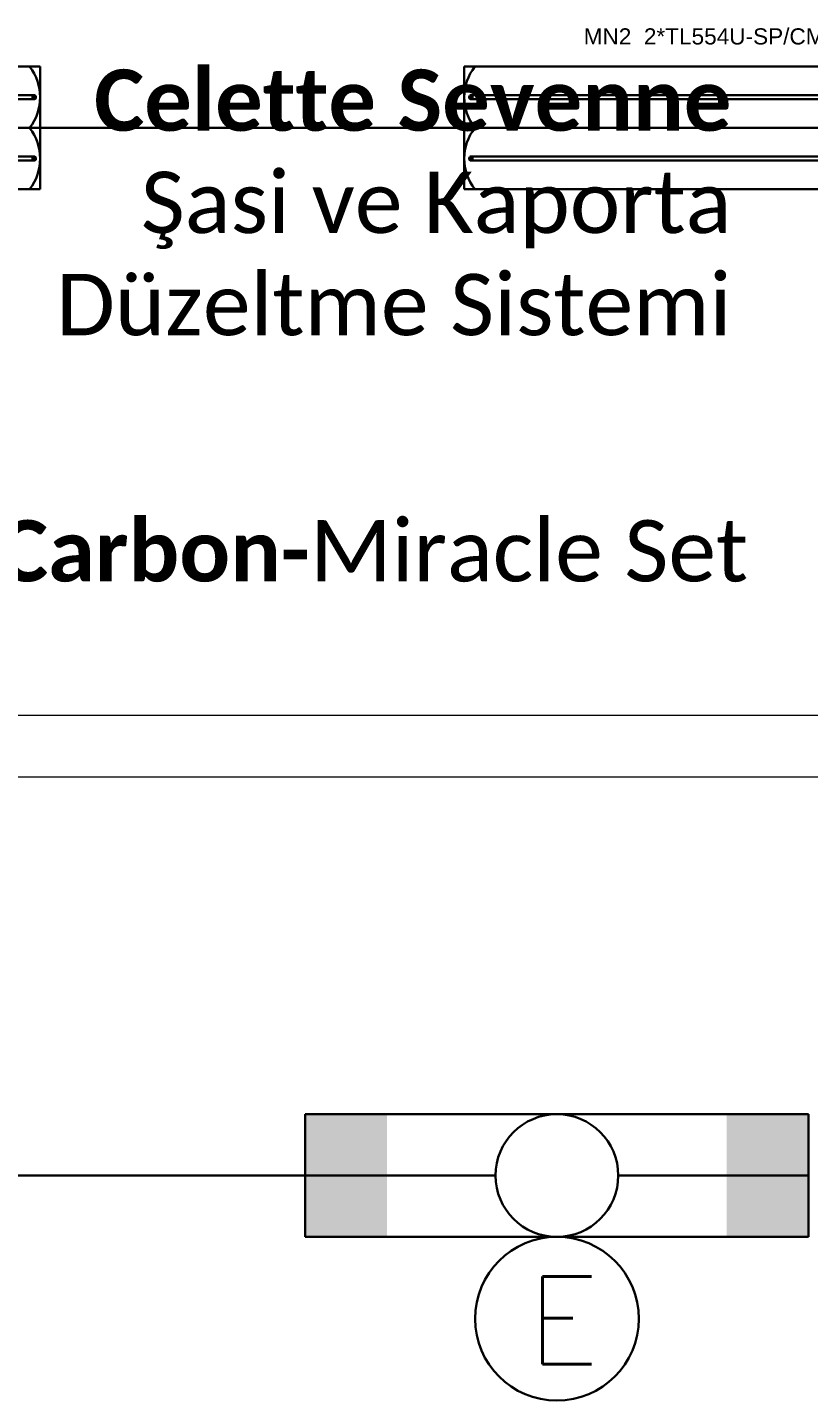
# Model space of a CAD drawing. Header units: metres. Extents: x -13316 to 152404, y -3899 to 30226.
# Drawn here: x 1628.1 to 1819, y 3642.5 to 3978.3 of the extents above; entities that cross this region are included whole.
import ezdxf

# ---------------------------------------------------------------- set-up
doc = ezdxf.new("R2010")
doc.units = ezdxf.units.M
doc.header["$LTSCALE"] = 100
doc.header["$MEASUREMENT"] = 0
doc.layers.get('0').update_dxf_attribs({"color": 9, "lineweight": 9})
for name, color, linetype, lineweight in [('00', 9, 'Continuous', 9), ('E-2x36 W SIVAÜSTÜ FLUORESAN ARMATÜR (ETANŞ)', 7, 'Continuous', 30), ('E-2x54 W SIVAÜSTÜ FLUORESAN YÜKSEK TAVAN ARMATÜRÜ', 7, 'Continuous', 30), ('E-ACİL AYDINLATMA KİTİ', 7, 'Continuous', 30), ('E-KABLO', 7, 'Continuous', 30)]:
    doc.layers.add(name, color=color, linetype=linetype, lineweight=lineweight)
doc.styles.add('Arial', font='arial.ttf', dxfattribs={"height": 2.5})
doc.styles.add('E-YAZI', font='txttw.shx')
doc.styles.add('MuuM_TEXT-STANDART', font='ARIALN.TTF')

# ---------------------------------------------------------------- blocks, each defined once
blk = doc.blocks.new('100_2x36 W SIVAÜSTÜ FLUORESAN ARMATÜR (ETANŞ)')
at = {"layer": 'E-2x36 W SIVAÜSTÜ FLUORESAN ARMATÜR (ETANŞ)', "color": 4}
for p, q in [((-6.15, 1.5), (6.15, 1.5)), ((-6.15, 1.5), (-6.15, -1.5)), ((6.15, 1.5), (6.15, -1.5)), ((-1.5, 0), (-6.15, 0)), ((1.5, 0), (6.15, 0)), ((-6.15, -1.5), (6.15, -1.5))]:
    blk.add_line(p, q, dxfattribs=at)
blk.add_circle((0, 0), 1.5, dxfattribs=at)
for points in [[(-4.15, 1.5), (-4.15, -1.5), (-6.15, 1.5), (-6.15, -1.5)], [(4.15, 1.5), (4.15, -1.5), (6.15, 1.5), (6.15, -1.5)]]:
    blk.add_solid(points, dxfattribs=at)
blk = doc.blocks.new('2x54 W SIVAÜSTÜ FLUORESAN YÜKSEK TAVAN ARMATÜRÜ')
at = {"layer": 'E-2x54 W SIVAÜSTÜ FLUORESAN YÜKSEK TAVAN ARMATÜRÜ', "color": 4}
for p, q in [((-60.8, 15), (-60.8, -15)), ((-60.8, 15), (60.8, 15)), ((60.8, 15), (60.8, 0)), ((-60, 0), (-15, 0)), ((15, 0), (60, 0)), ((60.8, 0), (60.8, -15)), ((-60.8, -15), (60.8, -15))]:
    blk.add_line(p, q, dxfattribs=at)
at = {"layer": 'E-2x54 W SIVAÜSTÜ FLUORESAN YÜKSEK TAVAN ARMATÜRÜ', "color": 7}
for p, q in [((-59.27, 8.01), (59.32, 8.01)), ((-59.16, 7.01), (59.44, 7)), ((-60.8, 0), (60.8, 0)), ((-59.27, -6.99), (59.32, -6.99)), ((-59.16, -7.99), (59.44, -8))]:
    blk.add_line(p, q, dxfattribs=at)
for centre in [(-59.23, 7.63), (-59.23, 7.33), (59.36, 7.63), (59.36, 7.33), (-59.23, -7.37), (-59.23, -7.67), (59.36, -7.37), (59.36, -7.67)]:
    blk.add_circle(centre, 0.11, dxfattribs=at)
for centre, radius, start, end in [((-48.66, 7.5), 12.14, 141.86, 218.14), ((48.66, 7.5), 12.14, 321.86, 38.14), ((-59.12, 7.51), 0.515, 106.8674, 266.7612), ((-59.32, 7.49), 0.519, 289.2244, 84.4042), ((59.47, 7.51), 0.515, 106.8674, 266.7612), ((59.27, 7.49), 0.519, 289.2244, 84.4042), ((-48.66, -7.5), 12.14, 141.86, 218.14), ((48.66, -7.5), 12.14, 321.86, 38.14), ((-59.12, -7.49), 0.515, 106.8674, 266.7612), ((-59.32, -7.51), 0.519, 289.2244, 84.4042), ((59.47, -7.49), 0.515, 106.8674, 266.7612), ((59.27, -7.51), 0.519, 289.2244, 84.4042)]:
    blk.add_arc(centre, radius, start, end, dxfattribs=at)
at = {"layer": 'E-2x54 W SIVAÜSTÜ FLUORESAN YÜKSEK TAVAN ARMATÜRÜ', "color": 7, "style": 'Arial'}
blk.add_text('MN2  2*TL554U-SP/CM LB', height=3.9508, dxfattribs=at).set_placement((-31.61, 20.4))
blk = doc.blocks.new('100_ACİL AYDINLATMA KİTİ')
at = {"layer": 'E-ACİL AYDINLATMA KİTİ', "color": 3}
blk.add_circle((0, 0), 1.251, dxfattribs=at)
at = {"layer": 'E-ACİL AYDINLATMA KİTİ', "color": 3, "style": 'E-YAZI'}
blk.add_text('E', height=1.34, dxfattribs=at).set_placement((-0.448, -0.694))
blk = doc.blocks.new('2.bod.Mimari')
at = {"layer": '00'}
blk.add_lwpolyline([(900, -5155), (1625, -5155), (1625, -5250), (1640, -5250), (1640, -5085), (1625, -5085), (1625, -5140), (900, -5140)], dxfattribs=at)
at = {"char_height": 15, "width": 676.0027, "attachment_point": 3, "style": 'MuuM_TEXT-STANDART'}
for s, insert in [('{\\fCalibri|b1|i0|c162|p34;Celette Sevenne\\P\\fCalibri|b0|i0|c238|p34;Ş\\fCalibri|b0|i0|c162|p34;asi ve Kaporta\\PDüzeltme Sistemi}', (1480.16, -4981.97)), ('\\A1;{\\fCalibri|b1|i0|c162|p34;Carbon-\\fCalibri|b0|i0|c162|p34;Miracle Set \\fCalibri|b1|i0|c162|p34; \\P\\fCalibri|b0|i0|c162|p34;\\H1x; }', (1484.21, -5092.2))]:
    blk.add_mtext(s, dxfattribs=dict(at, insert=insert))

msp = doc.modelspace()

# ---------------------------------------------------------------- linework, layer by layer
at = {"layer": 'E-KABLO', "color": 6}
for p, q in [((1631.19, 3953.75), (1734.85, 3953.75)), ((1444, 3697.5), (1696, 3697.5))]:
    msp.add_line(p, q, dxfattribs=at)

# ---------------------------------------------------------------- block references
msp.add_blockref('2.bod.Mimari', (320, 8950))
at = {"layer": 'E-2x36 W SIVAÜSTÜ FLUORESAN ARMATÜR (ETANŞ)', "xscale": 10, "yscale": 10, "zscale": 10}
msp.add_blockref('100_2x36 W SIVAÜSTÜ FLUORESAN ARMATÜR (ETANŞ)', (1757.5, 3697.5), dxfattribs=at)
at = {"layer": 'E-2x54 W SIVAÜSTÜ FLUORESAN YÜKSEK TAVAN ARMATÜRÜ', "color": 6}
for p in [(1570.39, 3953.75), (1795.65, 3953.75)]:
    msp.add_blockref('2x54 W SIVAÜSTÜ FLUORESAN YÜKSEK TAVAN ARMATÜRÜ', p, dxfattribs=at)
at = {"layer": 'E-ACİL AYDINLATMA KİTİ', "xscale": 16, "yscale": 16, "zscale": 16}
msp.add_blockref('100_ACİL AYDINLATMA KİTİ', (1757.5, 3662.48), dxfattribs=at)

doc.saveas('drawing.dxf')
